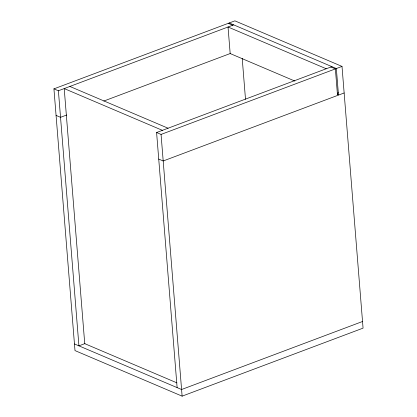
<?xml version="1.0" encoding="UTF-8"?>
<svg xmlns="http://www.w3.org/2000/svg" width="417" height="417" viewBox="0 0 417 417"><rect width="100%" height="100%" fill="white"/><g stroke="black" fill="none" stroke-linecap="round" stroke-linejoin="round"><path stroke-width="0.63" d="M53.934 88.863L234.886 20.85L342.008 66.412L363.066 328.137L182.114 396.15L74.992 350.588L53.934 88.863L58.396 90.765L233.692 24.874M66.631 115.024L60.533 117.313L56.071 115.415M103.812 101.05L230.591 53.392M177.121 387.612L156.594 132.528L331.89 66.637M156.594 132.528L161.061 134.425L342.008 66.412M337.337 93.179L338.307 92.814M337.29 94.581L338.489 95.092L344.145 92.965M85.016 343.561L78.922 345.849L58.396 90.765M362.529 321.497L181.583 389.514L74.461 343.952M229.23 22.977L336.352 68.539L338.489 95.092M228.261 23.342L232.722 25.239M330.921 67.001L335.383 68.904L337.52 95.451L163.193 160.978L158.731 159.08M326.235 68.763L228.036 27.001L230.174 53.553L294.84 81.054M69.868 86.449L168.067 128.217M162.411 130.344L64.213 88.576L84.74 343.66L176.949 382.879M242.214 58.39L245.504 99.293M161.061 134.425L182.114 396.15"/></g></svg>
